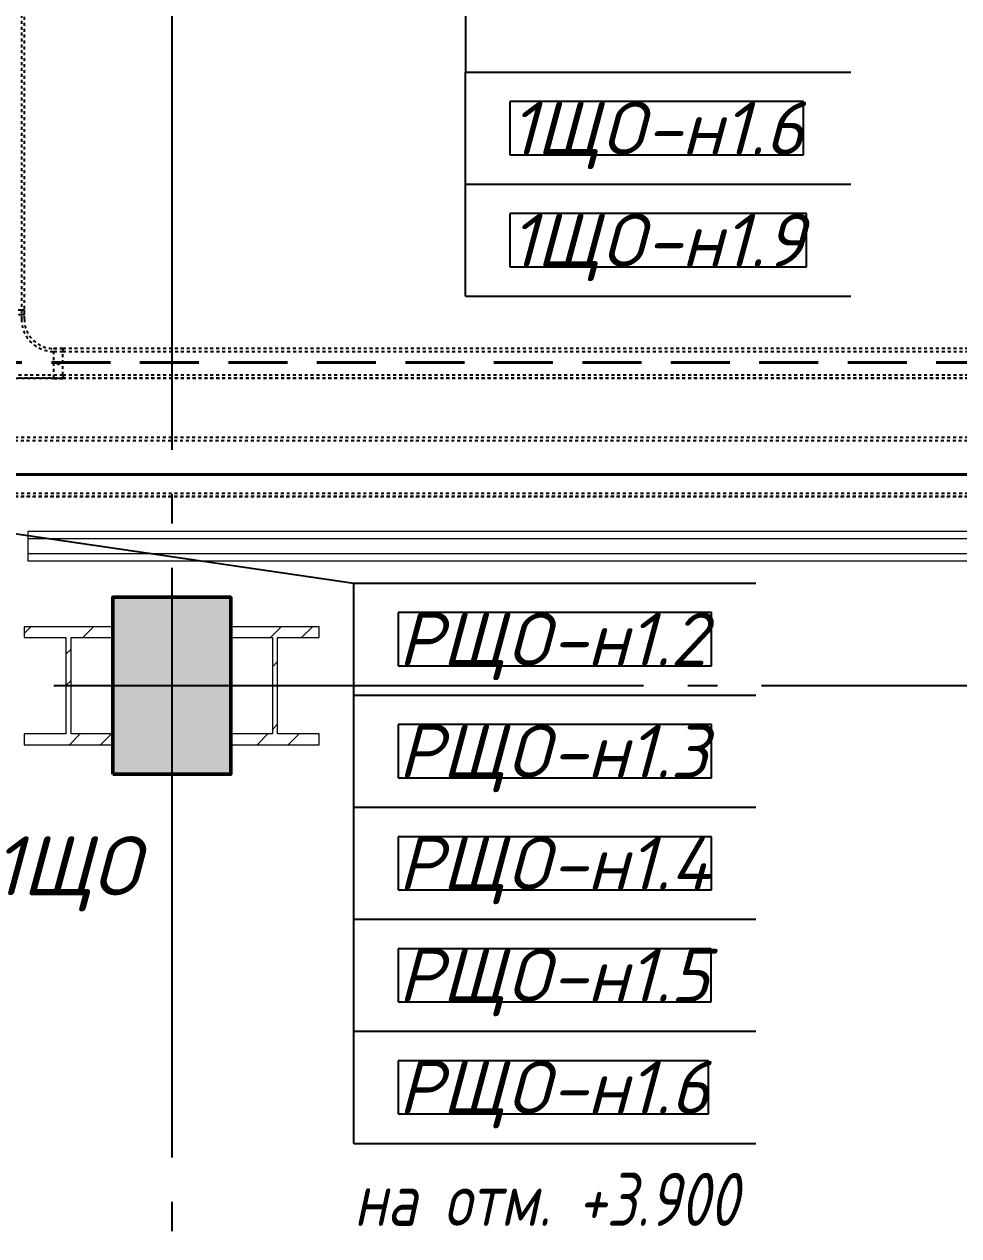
# Model space of a CAD drawing. Header units: millimetres. Extents: x 0 to 1293, y 0 to 420.
# Drawn here: x 453.19 to 484.87, y 260.93 to 302.02 of the extents above; entities that cross this region are included whole.
import ezdxf
from ezdxf import colors
from ezdxf.entities.mleader import LeaderData, LeaderLine
from ezdxf.math import Vec2, Vec3

# ---------------------------------------------------------------- set-up
doc = ezdxf.new("R2010")
doc.units = ezdxf.units.MM
doc.linetypes.add('JIS_02_2.0', pattern=[3, 2, -1])
doc.linetypes.add('ГОСТ 2.303 5', pattern=[24, 20, -1.5, 1, -1.5])
for name, color, linetype in [('@000', 7, 'Continuous'), ('Viewport1ForCustomObjects_0', 7, 'Continuous'), ('Viewport2ForCustomObjects_0', 7, 'Continuous'), ('СПКБ-0000-000-АР#001$0$Колонны новые', 7, 'Continuous'), ('СПКБ-0000-000-АР#001$0$Колонны существующие', 7, 'Continuous'), ('СПКБ-0000-000-АР#001$0$Стены', 7, 'Continuous'), ('Строительные оси', 7, 'Continuous'), ('ЭМ_ЛОТКИ', 3, 'JIS_02_2.0'), ('ЭО_АВАРИЙНОЕ ОСВЕЩЕНИЕ', 7, 'Continuous'), ('ЭО_РАБОЧЕЕ ОСВЕЩЕНИЕ', 7, 'Continuous')]:
    doc.layers.add(name, color=color, linetype=linetype)
for name, color, linetype, lineweight, true_color in [('СПКБ-0000-000-АР#001$0$Колонны новые_Ном._пера__108', 7, 'Continuous', 13, 0xfd8379), ('СПКБ-0000-000-АР#001$0$Колонны существующие_Ном._пера__102', 7, 'Continuous', 13, 0xcccccc), ('СПКБ-0000-000-АР#001$0$Стены_Ном._пера__161', 7, 'Continuous', 13, 0xe11606)]:
    doc.layers.add(name, color=color, linetype=linetype, lineweight=lineweight, true_color=true_color)
doc.layers.add('СПКБ-0000-000-АР#001$0$Колонны новые_Ном._пера__20', color=1, linetype='Continuous', lineweight=20)
doc.layers.add('СПКБ-0000-000-АР#001$0$Колонны существующие_Ном._пера__141', color=7, linetype='Continuous', lineweight=50)
doc.styles.add('1.8', font='isocpeui.ttf', dxfattribs={"height": 1.8})
doc.styles.add('2.5', font='isocpeui.ttf')
doc.styles.add('CustomTextStyle176', font='isocpeui.ttf', dxfattribs={"height": 1.8})
doc.styles.add('CustomTextStyle177', font='isocpeui.ttf', dxfattribs={"height": 1.8})
doc.styles.add('CustomTextStyle178', font='isocpeui.ttf', dxfattribs={"height": 1.8})
doc.styles.add('CustomTextStyle179', font='isocpeui.ttf', dxfattribs={"height": 1.8})
doc.styles.add('CustomTextStyle180', font='isocpeui.ttf', dxfattribs={"height": 1.8})
doc.styles.add('CustomTextStyle185', font='isocpeui.ttf', dxfattribs={"height": 1.8})
doc.styles.add('CustomTextStyle186', font='isocpeui.ttf', dxfattribs={"height": 1.8})
pattern_1 = [(0, (0, 0), (0, 75), [0, -75])]
pattern_2 = [(45, (0, 0), (-159.099, 159.099), []), (45, (-53.03, 53.03), (-159.099, 159.099), [])]

# ---------------------------------------------------------------- blocks, each defined once
blk = doc.blocks.new('_Dot')
at = {"color": 0, "linetype": 'ByBlock', "lineweight": -2}
blk.add_line((-0.5, 0), (-1, 0), dxfattribs=at)
at = {"color": 0, "linetype": 'ByBlock', "const_width": 0.5}
blk.add_lwpolyline([(-0.25, 0, 1), (0.25, 0, 1)], format="xyb", close=True, dxfattribs=at)
blk = doc.blocks.new('*U545')
at = {"color": 0, "linetype": 'ByBlock', "lineweight": -2}
for p, q in [((-101, 0), (-101, -29.5)), ((-101, 0), (-100.2, 0)), ((-100.2, 0), (-100.2, -29.5)), ((-100.2, 0), (-98.7, 0)), ((-98.7, 0), (98.7, 0)), ((98.7, 0), (100.2, 0)), ((100.2, 0), (100.2, -29.5)), ((100.2, 0), (101, 0)), ((101, 0), (101, -29.5)), ((-100, -31), (-100, -4702.6)), ((-90, -31), (-100, -31)), ((-100, -4702.6), (-100, -31)), ((-90, -4702.6), (-90, -31)), ((90, -31), (90, -4702.6)), ((100, -31), (90, -31)), ((100, -4702.6), (100, -31)), ((100, -4702.6), (100, -31)), ((-90, -4702.6), (-100, -4702.6)), ((90, -4702.6), (-90, -4702.6)), ((100, -4702.6), (90, -4702.6))]:
    blk.add_line(p, q, dxfattribs=at)
for centre in [(0, -15), (0, -4687.6)]:
    blk.add_circle(centre, 3.5, dxfattribs=at)
for centre, radius, start, end in [((-99.8, -29.5), 1.21, 180, 247.3801), ((-100.4, -31), 0.413, 0, 67.3801), ((-99.8, -29.5), 0.413, 180, 247.3801), ((-100.4, -31), 1.21, 0, 67.3801), ((100.4, -31), 1.21, 112.6199, 180), ((99.8, -29.5), 0.413, 292.6199, 360), ((100.4, -31), 0.413, 112.6199, 180), ((99.8, -29.5), 1.21, 292.6199, 360)]:
    blk.add_arc(centre, radius, start, end, dxfattribs=at)
blk = doc.blocks.new('*U561')
at = {"color": 0, "linetype": 'ByBlock', "lineweight": -2}
for p, q in [((-50.7, 0), (-50.7, -29.5)), ((-50.7, 0), (-50, 0)), ((-50, 0), (-50, -29.5)), ((-50, 0), (-48.5, 0)), ((-48.5, 0), (48.5, 0)), ((48.5, 0), (50, 0)), ((50, 0), (50, -29.5)), ((50, 0), (50.7, 0)), ((50.7, 0), (50.7, -29.5)), ((-50, -31), (-50, -2807.9)), ((-40, -31), (-50, -31)), ((-50, -2807.9), (-50, -31)), ((-40, -2807.9), (-40, -31)), ((40, -31), (40, -2807.9)), ((50, -31), (40, -31)), ((50, -2807.9), (50, -31)), ((50, -2807.9), (50, -31)), ((-40, -2807.9), (-50, -2807.9)), ((40, -2807.9), (-40, -2807.9)), ((50, -2807.9), (40, -2807.9))]:
    blk.add_line(p, q, dxfattribs=at)
for centre in [(0, -15), (0, -2792.9)]:
    blk.add_circle(centre, 3.5, dxfattribs=at)
for centre, radius, start, end in [((-49.4, -29.5), 1.33, 180, 230.0338), ((-50.6, -31), 0.629, 0, 50.0338), ((-49.4, -29.5), 0.629, 180, 230.0338), ((-50.6, -31), 1.33, 0, 50.0338), ((50.6, -31), 1.33, 129.9662, 180), ((49.4, -29.5), 0.629, 309.9662, 360), ((50.6, -31), 0.629, 129.9662, 180), ((49.4, -29.5), 1.33, 309.9662, 360)]:
    blk.add_arc(centre, radius, start, end, dxfattribs=at)
blk = doc.blocks.new('*U564')
at = {"color": 0, "linetype": 'ByBlock', "lineweight": -2}
for p, q in [((0, 360), (0, 0)), ((10, 360), (0, 360)), ((0, 0), (0, 360)), ((10, 0), (10, 360)), ((10, 360), (10.9, 360)), ((10.9, 360), (11, 360)), ((89, 360), (11, 360)), ((89.1, 360), (89, 360)), ((90, 360), (89.1, 360)), ((90, 360), (90, 330)), ((100, 360), (90, 360)), ((100, 330), (100, 360)), ((100, 330), (100, 360)), ((230, 230), (200, 230)), ((200, 230), (230, 230)), ((200, 220), (230, 220)), ((230, 230), (230, 220)), ((230, 219.2), (230, 220)), ((230, 219), (230, 219.2)), ((230, 141), (230, 219)), ((230, 140), (200, 140)), ((200, 130), (230, 130)), ((200, 130), (230, 130)), ((230, 141), (230, 140.8)), ((230, 140.8), (230, 140)), ((230, 130), (230, 140)), ((10, 0), (0, 0)), ((10.8, 0), (10, 0)), ((11, 0), (10.8, 0)), ((11, 0), (89, 0)), ((89, 0), (91, 0)), ((89.2, 0), (90, 0)), ((90, 30), (90, 0)), ((100, 0), (90, 0)), ((100, 0), (100, 30)), ((100, 30), (100, 0))]:
    blk.add_line(p, q, dxfattribs=at)
for centre, radius in [((50, 345), 3.5), ((215, 180), 9.82), ((215, 180), 3.5), ((50, 15), 3.5)]:
    blk.add_circle(centre, radius, dxfattribs=at)
for centre, radius, start, end in [((200, 330), 110, 180, 270), ((200, 330), 100, 180, 270), ((200, 30), 110, 90, 180), ((200, 30), 100, 90, 180)]:
    blk.add_arc(centre, radius, start, end, dxfattribs=at)
blk = doc.blocks.new('*U565')
at = {"color": 0, "linetype": 'ByBlock', "lineweight": -2}
for p, q in [((-50.7, 0), (-50.7, -29.5)), ((-50.7, 0), (-50, 0)), ((-50, 0), (-50, -29.5)), ((-50, 0), (-48.5, 0)), ((-48.5, 0), (48.5, 0)), ((48.5, 0), (50, 0)), ((50, 0), (50, -29.5)), ((50, 0), (50.7, 0)), ((50.7, 0), (50.7, -29.5)), ((-50, -31), (-50, -4280.4)), ((-40, -31), (-50, -31)), ((-50, -4280.4), (-50, -31)), ((-40, -4280.4), (-40, -31)), ((40, -31), (40, -4280.4)), ((50, -31), (40, -31)), ((50, -4280.4), (50, -31)), ((50, -4280.4), (50, -31)), ((-40, -4280.4), (-50, -4280.4)), ((40, -4280.4), (-40, -4280.4)), ((50, -4280.4), (40, -4280.4))]:
    blk.add_line(p, q, dxfattribs=at)
for centre in [(0, -15), (0, -4265.4)]:
    blk.add_circle(centre, 3.5, dxfattribs=at)
for centre, radius, start, end in [((-49.4, -29.5), 1.33, 180, 230.0338), ((-50.6, -31), 0.629, 0, 50.0338), ((-49.4, -29.5), 0.629, 180, 230.0338), ((-50.6, -31), 1.33, 0, 50.0338), ((50.6, -31), 1.33, 129.9662, 180), ((49.4, -29.5), 0.629, 309.9662, 360), ((50.6, -31), 0.629, 129.9662, 180), ((49.4, -29.5), 1.33, 309.9662, 360)]:
    blk.add_arc(centre, radius, start, end, dxfattribs=at)
blk = doc.blocks.new('СПКБ-0000-000-АР#001$0$Стена_61', base_point=(15548.6, 16308.9))
at = {"layer": 'СПКБ-0000-000-АР#001$0$Стены_Ном._пера__161', "linetype": 'Continuous', "lineweight": 13, "true_color": 0xe11606}
h = blk.add_hatch(dxfattribs=at)
h.set_pattern_fill('ГИПС', color=12, style=0, pattern_type=2)
h.set_pattern_definition(pattern_1)
h.paths.add_polyline_path([(15548.6, 16408.9), (11554.8, 16408.9), (11554.8, 16383.9), (15523.6, 16383.9)])
h = blk.add_hatch(dxfattribs=at)
h.set_pattern_fill('ГИПС', color=12, style=0, pattern_type=2)
h.set_pattern_definition(pattern_1)
h.paths.add_polyline_path([(11554.8, 16308.9), (15448.6, 16308.9), (15473.6, 16333.9), (11554.8, 16333.9)])
at = {"layer": 'СПКБ-0000-000-АР#001$0$Стены_Ном._пера__161', "color": 12, "linetype": 'Continuous', "lineweight": 13, "true_color": 0xe11606}
for p, q in [((15523.6, 16383.9), (11554.8, 16383.9)), ((11554.8, 16333.9), (15473.6, 16333.9))]:
    blk.add_line(p, q, dxfattribs=at)
at = {"layer": 'СПКБ-0000-000-АР#001$0$Стены_Ном._пера__161', "color": 12, "linetype": 'Continuous', "lineweight": 13, "true_color": 0xe11606, "flags": 128}
for points in [[(15548.6, 16408.9), (11554.8, 16408.9)], [(11554.8, 16408.9), (11554.8, 16308.9)], [(11554.8, 16308.9), (15448.6, 16308.9)]]:
    blk.add_lwpolyline(points, dxfattribs=at)
blk = doc.blocks.new('СПКБ-0000-000-АР#001$0$Колонна_26', base_point=(12043.1, 15885.7))
at = {"layer": 'СПКБ-0000-000-АР#001$0$Колонны существующие_Ном._пера__102', "linetype": 'Continuous', "lineweight": 13, "true_color": 0xcccccc}
blk.add_hatch(color=254, dxfattribs=at).paths.add_polyline_path([(11843.1, 15585.7), (12243.1, 15585.7), (12243.1, 16185.7), (11843.1, 16185.7)])
at = {"layer": 'СПКБ-0000-000-АР#001$0$Колонны существующие_Ном._пера__141', "color": 7, "linetype": 'Continuous', "lineweight": 50, "flags": 128}
blk.add_lwpolyline([(11843.1, 15585.7), (12243.1, 15585.7), (12243.1, 16185.7), (11843.1, 16185.7)], close=True, dxfattribs=at)
blk = doc.blocks.new('СПКБ-0000-000-АР#001$0$Колонна_95', base_point=(12393.1, 15885.7))
at = {"layer": 'СПКБ-0000-000-АР#001$0$Колонны новые_Ном._пера__108', "linetype": 'Continuous', "lineweight": 13, "true_color": 0xfd8379}
h = blk.add_hatch(dxfattribs=at)
h.set_pattern_fill('СТАЛЬ', color=11, style=0, pattern_type=2)
h.set_pattern_definition(pattern_2)
h.paths.add_polyline_path([(12243.1, 15685.7), (12543.1, 15685.7), (12543.1, 15722.4), (12401.9, 15722.4), (12401.9, 16049.1), (12543.1, 16049.1), (12543.1, 16085.7), (12243.1, 16085.7), (12243.1, 16049.1), (12384.4, 16049.1), (12384.4, 15722.4), (12243.1, 15722.4)])
at = {"layer": 'СПКБ-0000-000-АР#001$0$Колонны новые_Ном._пера__20', "color": 1, "linetype": 'Continuous', "lineweight": 20}
for p, q in [((12543.1, 16085.7), (12243.1, 16085.7)), ((12243.1, 16085.7), (12243.1, 16049.1)), ((12543.1, 16049.1), (12543.1, 16085.7)), ((12243.1, 16049.1), (12384.4, 16049.1)), ((12384.4, 16049.1), (12384.4, 15722.4)), ((12401.9, 15722.4), (12401.9, 16049.1)), ((12401.9, 16049.1), (12543.1, 16049.1)), ((12384.4, 15722.4), (12243.1, 15722.4)), ((12243.1, 15722.4), (12243.1, 15685.7)), ((12543.1, 15722.4), (12401.9, 15722.4)), ((12543.1, 15685.7), (12543.1, 15722.4)), ((12243.1, 15685.7), (12543.1, 15685.7))]:
    blk.add_line(p, q, dxfattribs=at)
blk = doc.blocks.new('СПКБ-0000-000-АР#001$0$Колонна_96', base_point=(11693.1, 15885.7))
at = {"layer": 'СПКБ-0000-000-АР#001$0$Колонны новые_Ном._пера__108', "linetype": 'Continuous', "lineweight": 13, "true_color": 0xfd8379}
h = blk.add_hatch(dxfattribs=at)
h.set_pattern_fill('СТАЛЬ', color=11, style=0, pattern_type=2)
h.set_pattern_definition(pattern_2)
h.paths.add_polyline_path([(11843.1, 15685.7), (11843.1, 15722.4), (11701.9, 15722.4), (11701.9, 16049.1), (11843.1, 16049.1), (11843.1, 16085.7), (11543.1, 16085.7), (11543.1, 16049.1), (11684.4, 16049.1), (11684.4, 15722.4), (11543.1, 15722.4), (11543.1, 15685.7)])
at = {"layer": 'СПКБ-0000-000-АР#001$0$Колонны новые_Ном._пера__20', "color": 1, "linetype": 'Continuous', "lineweight": 20}
for p, q in [((11843.1, 16085.7), (11543.1, 16085.7)), ((11543.1, 16085.7), (11543.1, 16049.1)), ((11843.1, 16049.1), (11843.1, 16085.7)), ((11543.1, 16049.1), (11684.4, 16049.1)), ((11684.4, 16049.1), (11684.4, 15722.4)), ((11701.9, 15722.4), (11701.9, 16049.1)), ((11701.9, 16049.1), (11843.1, 16049.1)), ((11684.4, 15722.4), (11543.1, 15722.4)), ((11543.1, 15722.4), (11543.1, 15685.7)), ((11843.1, 15722.4), (11701.9, 15722.4)), ((11843.1, 15685.7), (11843.1, 15722.4)), ((11543.1, 15685.7), (11843.1, 15685.7))]:
    blk.add_line(p, q, dxfattribs=at)
blk = doc.blocks.new('*E595')
at = {"layer": 'СПКБ-0000-000-АР#001$0$Колонны новые', "color": 1, "lineweight": 20, "xscale": 0.01, "yscale": 0.01, "zscale": 0.01}
for name, p in [('СПКБ-0000-000-АР#001$0$Колонна_96', (393.25, 209.5)), ('СПКБ-0000-000-АР#001$0$Колонна_95', (400.25, 209.5))]:
    blk.add_blockref(name, p, dxfattribs=at)
at = {"layer": 'СПКБ-0000-000-АР#001$0$Колонны существующие', "color": 7, "lineweight": 50, "xscale": 0.01, "yscale": 0.01, "zscale": 0.01}
blk.add_blockref('СПКБ-0000-000-АР#001$0$Колонна_26', (396.75, 209.5), dxfattribs=at)
at = {"layer": 'СПКБ-0000-000-АР#001$0$Стены', "color": 12, "lineweight": 13, "true_color": 0xe11606, "xscale": 0.01, "yscale": 0.01, "zscale": 0.01}
blk.add_blockref('СПКБ-0000-000-АР#001$0$Стена_61', (431.805, 213.732), dxfattribs=at)
blk = doc.blocks.new('*E596')
at = {"layer": 'Строительные оси', "color": 3, "linetype": 'ГОСТ 2.303 5', "lineweight": 25}
for p, q in [((418.188, 318), (418.188, 14)), ((578.188, 218), (14.188, 218))]:
    blk.add_line(p, q, dxfattribs=at)
at = {"layer": 'ЭО_АВАРИЙНОЕ ОСВЕЩЕНИЕ', "color": 1, "linetype": 'JIS_02_2.0', "lineweight": 40}
blk.add_line((452.111, 228.961), (412.727, 228.961), dxfattribs=at)
at = {"layer": 'ЭО_РАБОЧЕЕ ОСВЕЩЕНИЕ', "color": 5, "lineweight": 40}
blk.add_line((405.959, 225.166), (453.232, 225.166), dxfattribs=at)
blk = doc.blocks.new('CustomObjectsInViewport1_0')
at = {"layer": 'ЭО_РАБОЧЕЕ ОСВЕЩЕНИЕ'}
for p, q in [((468.151, 312.095), (468.151, 300.398)), ((468.151, 300.398), (481.212, 300.398)), ((468.151, 292.798), (468.151, 300.398)), ((468.151, 296.598), (481.212, 296.598)), ((468.151, 292.798), (481.212, 292.798)), ((450.12, 285.154), (464.367, 283.066)), ((464.367, 283.066), (477.99, 283.066)), ((464.367, 264.066), (464.367, 283.066)), ((464.367, 279.266), (477.99, 279.266)), ((464.367, 275.466), (477.99, 275.466)), ((464.367, 271.666), (477.99, 271.666)), ((464.367, 267.866), (477.99, 267.866)), ((464.367, 264.066), (477.99, 264.066))]:
    blk.add_line(p, q, dxfattribs=at)
at = {"layer": 'ЭО_РАБОЧЕЕ ОСВЕЩЕНИЕ', "color": 7, "true_color": 0xffffff}
for p, q in [((479.609, 299.398), (469.651, 299.398)), ((469.651, 299.398), (469.651, 297.598)), ((479.609, 297.598), (479.609, 299.398)), ((469.651, 297.598), (479.609, 297.598)), ((469.651, 297.598), (469.651, 297.598)), ((479.712, 295.598), (469.651, 295.598)), ((469.651, 295.598), (469.651, 293.798)), ((479.712, 293.798), (479.712, 295.598)), ((469.651, 293.798), (479.712, 293.798)), ((469.651, 293.798), (469.651, 293.798)), ((476.49, 282.066), (465.867, 282.066)), ((465.867, 282.066), (465.867, 280.266)), ((476.49, 280.266), (476.49, 282.066)), ((465.867, 280.266), (476.49, 280.266)), ((465.867, 280.266), (465.867, 280.266)), ((476.489, 278.266), (465.867, 278.266)), ((465.867, 278.266), (465.867, 276.466)), ((476.489, 276.466), (476.489, 278.266)), ((465.867, 276.466), (476.489, 276.466)), ((465.867, 276.466), (465.867, 276.466)), ((476.489, 274.466), (465.867, 274.466)), ((465.867, 274.466), (465.867, 272.666)), ((476.489, 272.666), (476.489, 274.466)), ((465.867, 272.666), (476.489, 272.666)), ((465.867, 272.666), (465.867, 272.666)), ((476.478, 270.666), (465.867, 270.666)), ((465.867, 270.666), (465.867, 268.866)), ((476.478, 268.866), (476.478, 270.666)), ((465.867, 268.866), (476.478, 268.866)), ((465.867, 268.866), (465.867, 268.866)), ((476.384, 266.866), (465.867, 266.866)), ((465.867, 266.866), (465.867, 265.066)), ((476.384, 265.066), (476.384, 266.866)), ((465.867, 265.066), (476.384, 265.066)), ((465.867, 265.066), (465.867, 265.066))]:
    blk.add_line(p, q, dxfattribs=at)
at = {"layer": 'ЭО_РАБОЧЕЕ ОСВЕЩЕНИЕ'}
for s, style, p in [('1ЩO-н1.6', 'CustomTextStyle185', (469.651, 297.598)), ('1ЩO-н1.9', 'CustomTextStyle186', (469.651, 293.798)), ('РЩO-н1.2', 'CustomTextStyle176', (465.867, 280.266)), ('РЩO-н1.3', 'CustomTextStyle177', (465.867, 276.466)), ('РЩO-н1.4', 'CustomTextStyle178', (465.867, 272.666)), ('РЩO-н1.5', 'CustomTextStyle179', (465.867, 268.866)), ('РЩO-н1.6', 'CustomTextStyle180', (465.867, 265.066))]:
    blk.add_text(s, height=1.8, dxfattribs=dict(at, style=style)).set_placement(p)

msp = doc.modelspace()

# ---------------------------------------------------------------- block references
at = {"layer": '@000', "color": 1, "linetype": 'JIS_02_2.0', "lineweight": 40}
msp.add_blockref('*E595', (61.438, 70.086), dxfattribs=at)
at = {"layer": 'Viewport1ForCustomObjects_0'}
msp.add_blockref('CustomObjectsInViewport1_0', (0, 0), dxfattribs=at)
at = {"layer": 'Viewport2ForCustomObjects_0'}
msp.add_blockref('*E596', (40, 61.586), dxfattribs=at)
at = {"layer": 'ЭМ_ЛОТКИ', "xscale": 0.01, "yscale": 0.01, "zscale": 0.01}
msp.add_blockref('*U561', (452.692, 320.248), dxfattribs=at)
for name, p, rotation in [('*U564', (454.492, 290.019), 90.00000000000017), ('*U565', (454.192, 290.519), 90.00000000000034), ('*U545', (445.959, 287.009, 30), 89.99999999999999)]:
    msp.add_blockref(name, p, dxfattribs=dict(at, rotation=rotation))

# ---------------------------------------------------------------- texts
at = {"layer": 'ЭО_РАБОЧЕЕ ОСВЕЩЕНИЕ', "insert": (464.367, 263.066), "char_height": 1.8, "attachment_point": 1, "style": '1.8'}
msp.add_mtext('{\\W0.8;на отм. +3.900}', dxfattribs=at)

# ---------------------------------------------------------------- leaders
at = {"layer": 'ЭО_РАБОЧЕЕ ОСВЕЩЕНИЕ'}
ml = msp.add_multileader_mtext('Standard', dxfattribs=at)
ml.set_content('1ЩО', color=256, style='2.5')
ml.set_leader_properties()
ml.set_arrow_properties(name='DOT')
ml.build(insert=Vec2(0, 0))
ml.multileader.update_dxf_attribs({"text_left_attachment_type": 6, "text_right_attachment_type": 6, "dogleg_length": 0, "arrow_head_size": 1})
ctx = ml.context
ctx.base_point, ctx.char_height, ctx.arrow_head_size, ctx.landing_gap_size, ctx.plane_origin = Vec3(452.108, 272.078), 2, 1, 0, Vec3(495.338, 251.722)
ctx.left_attachment, ctx.right_attachment = 6, 6
notes = []
notes.append((ctx, [(1, (1, 1, 0), (452.108, 272.078), (1, 0), 0, [(1, [(449.455, 279.586)], 0, [])])]))
ctx.mtext.insert, ctx.mtext.flow_direction = Vec3(452.108, 274.478), 5
for ctx, leaders in notes:
    for number, flags, end, landing, length, lines in leaders:
        leader = LeaderData()
        leader.index, (leader.has_last_leader_line, leader.has_dogleg_vector, leader.attachment_direction) = number, flags
        leader.last_leader_point, leader.dogleg_vector, leader.dogleg_length = Vec3(end), Vec3(landing), length
        for number, points, colour, breaks in lines:
            line = LeaderLine()
            line.index, line.vertices, line.color, line.breaks = number, Vec3.list(points), colors.encode_raw_color(colour), breaks
            leader.lines.append(line)
        ctx.leaders.append(leader)

doc.saveas('drawing.dxf')
